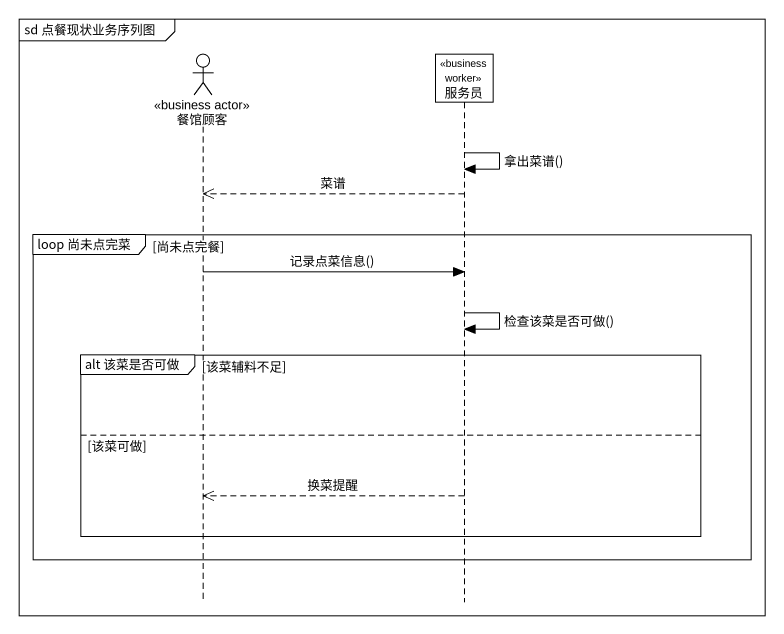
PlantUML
@startuml
mainframe sd 点餐现状业务序列图
hide footbox
actor 餐馆顾客 <<business actor>>
participant 服务员 <<business worker>>

服务员 -> 服务员 : 拿出菜谱()
服务员 -->> 餐馆顾客 : 菜谱
group loop 尚未点完菜 [尚未点完餐]
  餐馆顾客 -> 服务员 : 记录点菜信息()
  服务员 -> 服务员 : 检查该菜是否可做()
  group alt 该菜是否可做 [该菜辅料不足]
  else 该菜可做
    服务员 -->> 餐馆顾客 : 换菜提醒
  end
end
@enduml
